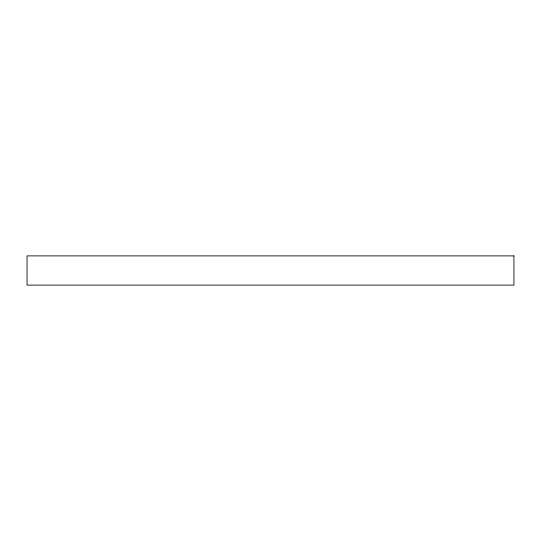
<?xml version="1.0" encoding="UTF-8"?>
<svg xmlns="http://www.w3.org/2000/svg" width="541" height="541" viewBox="0 0 541 541"><rect width="100%" height="100%" fill="white"/><g stroke="black" fill="none" stroke-linecap="round" stroke-linejoin="round"><path stroke-width="0.81" d="M513.95 255.893L27.05 255.893L27.05 285.107L513.95 285.107L513.95 255.893"/></g></svg>
